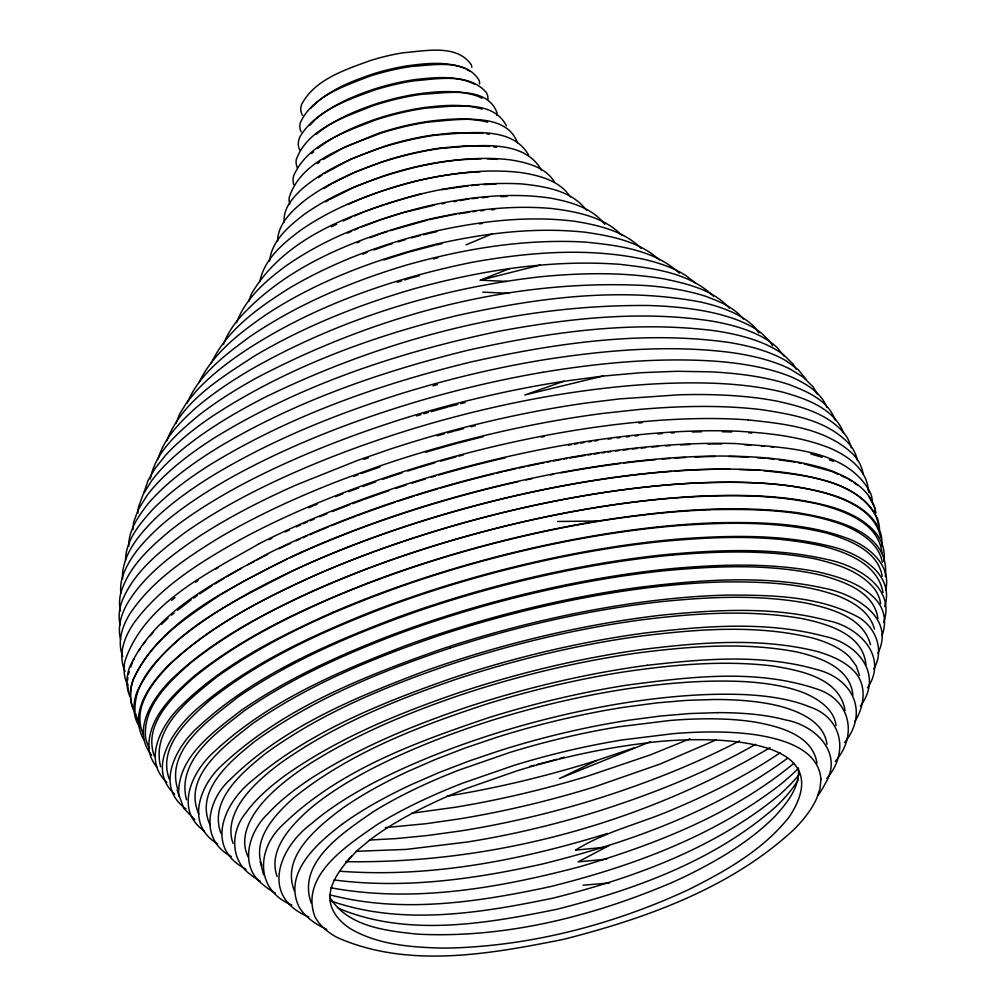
<?xml version="1.0" encoding="UTF-8"?>
<svg xmlns="http://www.w3.org/2000/svg" width="1006" height="1006" viewBox="0 0 1006 1006"><rect width="100%" height="100%" fill="white"/><g stroke="black" fill="none" stroke-linecap="round" stroke-linejoin="round"><path stroke-width="1.5" d="M881.772 546.132C884.387 520.882 859.426 504.723 838.664 497.09C794.841 482.151 747.823 481.434 702.012 482.691A390.315 122.569 -14.9 0 0 323.492 571.647C267.885 596.206 212.014 623.821 167.587 666.148C149.919 684.256 129.837 711.129 142.538 737.348A353.848 111.113 -14.9 0 0 144.047 739.888M883.972 561.449C887.946 530.137 854.346 513.11 828.894 506.207C784.906 494.55 738.92 494.323 693.763 496.423M882.01 553.111C878.691 522.642 844.122 510.834 818.595 504.132C769.489 493.342 718.737 494.6 668.902 498.423A388.567 122.015 -14.9 0 0 363.858 570.113C302.969 594.018 242.496 621.708 190.977 662.64C169.436 681.716 143.28 705.294 145.505 736.82A346.58 108.837 -14.9 0 0 149.554 748.389M885.318 576.501C890.574 530.225 831.912 518.656 797.833 512.733C731.337 504.245 663.973 510.734 598.054 521.007A388.656 122.04 -14.9 0 0 367.328 583.241M135.018 711.997C133.383 680.37 159.464 656.78 181.155 637.578C222.942 604.103 271.117 579.808 319.971 558.481A390.253 122.543 -14.9 0 1 698.491 469.576C744.314 468.255 791.332 469.01 835.169 483.936C853.78 491.192 873.988 503.038 878.389 524.139M125.549 560.292C125.687 540.26 139.771 523.9 152.434 509.74A372.17 116.872 -14.9 0 1 210.631 464.42C290.696 415.503 380.243 384.041 471.072 361.959C555.488 343.172 643.199 330.22 729.513 342.53A372.17 116.872 -14.9 0 1 786.189 360.865L798.223 369.705L806.485 379.803M277.543 241.251C277.958 223.03 293.06 209.701 306.302 199.213C328.509 182.916 353.974 171.661 379.941 162.821A114.948 36.103 -14.9 0 1 441.596 148.234C472.493 146.298 523.535 137.156 541.467 170.316M137.998 513.11L138.488 507.049L143.179 494.361L151.403 481.069A356.174 111.842 -14.9 0 1 266.779 396.402C384.933 339.123 515.864 304.478 647.625 305.497A356.111 111.829 -14.9 0 1 761.58 333.275L770.433 342.065L772.507 345.737M132.955 529.659L133.584 522.303L138.363 509.35L147.077 495.405A362.122 113.716 -14.9 0 1 214.215 438C301.297 384.254 399.986 351.924 499.668 331.1C569.383 318.248 641.312 310.263 711.858 321.103A362.122 113.716 -14.9 0 1 777.223 347.661L784.139 356.199M150.322 478.957C155.364 451.782 178.314 432.555 198.421 415.616A355.621 111.679 -14.9 0 1 257.146 377.602C376.722 314.966 512.846 278.021 648.405 285.704A355.621 111.679 -14.9 0 1 705.961 296.405C719.604 301.46 734.066 307.383 743.396 319.053M269.57 261.007C271.758 240.283 289.451 225.646 304.981 213.825C337.865 190.788 376.231 177.157 414.862 167.336C445.91 160.344 478.064 156.043 509.866 159.803C526.125 162.356 544.912 166.707 554.268 181.658M885.582 590.283C891.945 565.712 869.109 546.384 848.347 538.713C805.441 522.567 758.713 521.85 713.455 522.831M883.62 622.425C896.258 586.624 855.15 564.756 826.039 559.235C773.262 547.327 718.548 549.716 665.067 554.658A379.35 119.123 -14.9 0 0 395.71 617.948C325.592 644.833 254.178 675.252 198.345 726.835C175.924 746.779 154.371 786.378 185.959 808.849M884.689 606.605C895.214 573.684 858.181 552.797 831.27 546.547C782.605 534.236 731.802 535.293 682.081 538.738M259.787 281.68C264.264 258.844 283.604 242.836 301.398 229.72C336.545 205.538 377.25 190.977 418.345 180.577C452.235 172.957 487.369 168.329 522.039 172.718C539.794 175.61 559.965 180.791 570.276 196.924M187.166 403.18C198.987 374.207 225.57 354.64 249.978 336.595C297.851 304.076 351.748 281.366 407.053 264.905C464.634 248.658 524.591 238.724 584.549 242.044C617.508 245.25 654.089 249.639 679.377 273.204M128.366 674.473L129.346 671.505M130.818 667.053L132.276 662.602M143.996 492.336L148.159 480.302L155.226 468.23L165.198 455.731A351.584 110.409 -14.9 0 1 211.436 416.861C285.867 367.831 370.736 336.608 456.963 315.582C536.399 298.015 619.646 286.572 700.39 302.001A351.069 110.245 -14.9 0 1 754.764 327.39L758.851 332.936M158.03 459.076C163.827 438.868 178.917 423.287 194.032 409.467A356.401 111.918 -14.9 0 1 251.223 369.353C339.953 318.864 439.534 288.118 540.851 276.725C581.657 272.802 623.054 271.972 663.608 278.788C687.111 283.692 712.927 289.615 729.539 308.314M166.807 440.779C181.658 401.243 220.792 378.042 254.468 355.986C304.692 326.296 359.243 304.478 415.252 288.445C481.673 270.262 550.886 259.322 619.859 264.327C652.341 268.212 688.934 272.224 713.443 296.229M176.012 423.4L179.722 413.843L186.839 402.4L196.635 390.592A358.916 112.71 -14.9 0 1 240.308 353.986C310.011 306.968 390.844 278.7 472.82 262.164C528.867 252.242 587.051 247.363 643.224 259.158A358.89 112.697 -14.9 0 1 686.004 275.644L695.347 282.95M236.599 322.725C245.263 298.744 265.282 281.265 285.201 266.464C327.113 236.9 375.955 219.069 425.337 206.57C466.004 197.428 508.281 192.033 549.829 197.993C569.786 201.678 591.905 207.513 604.845 224.388M122.895 575.696C130.126 555.375 145.505 539.518 161.186 525.333A379.375 119.136 -14.9 0 1 240.66 472.33C295.5 443.143 353.735 420.76 413.126 402.765A352.54 110.698 -14.9 0 1 542.775 372.295M136.602 692.769C166.254 631.102 235.19 600.984 292.671 570.88A389.976 122.455 -14.9 0 1 671.505 471.374M867.499 687.815C888.889 656.402 858.533 626.524 827.863 620.652C774.645 606.379 718.661 609.636 664.4 614.855A355.017 111.49 -14.9 0 0 424.067 671.329C355.131 697.586 283.818 726.621 230.449 779.248C207.022 799.959 199.087 840.01 231.468 856.609M877.873 653.259C895.755 617.571 854.346 594.081 824.995 588.397C763.353 574.627 699.384 579.821 637.288 587.579A369.101 115.904 -14.9 0 0 405.443 645.689C337.576 671.857 268.325 701.283 214.429 751.507C192.184 771.036 173.673 809.641 204.281 830.969M854.66 721.73C864.607 706.388 867.637 684.218 853.352 670.436A301.31 94.614 -14.9 0 0 815.476 651.033C759.153 637.439 700.39 642.381 643.475 649.323A337.048 105.844 -14.9 0 0 458.837 692.706C397.986 713.531 337.614 738.354 284.849 775.676A301.31 94.627 -14.9 0 0 245.577 813.238C230.839 831.006 229.984 859.652 249.865 874.038A370.472 116.331 -14.9 0 0 260.202 881.206M210.971 363.82C226.564 329.867 258.705 307.484 289.363 288.131C333.69 262 382.406 243.905 432.341 231.845C478.705 221.37 526.767 215.385 574.212 221.219C597.966 225.042 623.682 230.814 641.212 248.482M873.724 669.04C885.343 649.574 874.906 624.688 855.113 615.471C816.444 595.879 771.69 595.175 729.262 595.074A358.098 112.446 -14.9 0 0 670.499 598.771A362.801 113.93 -14.9 0 0 442.539 648.732C364.851 676.095 284.874 707.067 223.521 763.843C200.307 783.661 184.526 824.115 217.17 843.518M198.974 382.632C212.882 353.282 239.768 332.936 265.773 314.815C317.443 280.825 376.118 259.171 435.85 244.219C484.967 233.09 535.821 226.765 586.121 232.336C611.837 236.171 639.678 241.641 659.345 259.913M132.767 661.118L134.276 658.565M138.778 650.895L140.274 648.342M844.625 742.591C869.222 711.808 852.585 678.333 816.331 669.43C761.441 653.737 703.257 658.905 647.323 665.293M860.331 706.199C883.997 674.536 857.615 643.136 824.467 636.308C766.019 620.803 704.527 625.996 645.198 632.975A346.806 108.9 -14.9 0 0 451.644 678.308C381.312 702.98 309.949 731.437 252.556 780.279C224.866 801.971 204.57 845.845 243.678 867.927A374.986 117.752 -14.9 0 0 246.042 869.41M826.831 778.38C848.963 753.154 842.512 717.391 809.126 706.715A279.064 87.635 -14.9 0 0 747.37 694.744C707.595 692.807 667.808 696.416 628.499 702.289A298.845 93.847 -14.9 0 0 494.386 733.802C453.266 746.917 412.888 762.561 374.496 782.354M835.219 761.404C858.281 735.248 850.259 698.918 815.765 688.657C755.053 668.55 689.487 676.912 627.392 685.073A313.57 98.462 -14.9 0 0 488.69 717.655C415.755 742.353 339.538 769.703 283.239 824.367C256.379 848.599 254.87 890.159 291.853 905.01M351.71 855.817C340.179 869.687 325.579 886.449 331.226 905.991C334.42 915.636 341.751 922.967 350.05 928.488C377.149 944.533 409.643 947.174 440.439 948.042A240.145 75.362 -14.9 0 0 453.014 947.954C534.249 945.25 614.44 923.91 688.066 889.882C725.389 871.271 763.403 849.856 789.547 816.482C846.222 729.337 688.079 736.807 644.595 743.245A242.861 76.267 -14.9 0 0 516.543 770.973L467.375 788.163A239.29 75.136 -14.9 0 0 403.569 818.067A236.888 74.394 -14.9 0 0 370.56 839.457L357.947 849.869L345.662 862.658M142.865 644.821L145.631 641.451M150.246 635.842L153 632.472M309.76 125.385L314.903 119.978M310.615 108.422C327.453 90.502 351.207 81.222 374.056 73.614A77.852 24.446 -14.9 0 1 406.94 65.88C426.192 63.315 447.016 60.876 465.401 68.672M161.589 624.248L168.027 618.086M793.948 763.265C732.381 814.282 656.264 844.084 580.349 866.581C499.592 887.833 414.019 903.225 330.848 887.77M311.646 153.591L313.633 151.868M171.611 600.444L175.031 597.564M316.035 118.897C332.395 105.102 352.377 96.501 372.446 89.647A81.612 25.628 -14.9 0 1 415.44 79.524C434.944 77.412 456.322 75.085 474.48 84.152M171.548 615.094L174 613.132M177.685 610.189L191.178 599.815M342.593 823.901C318.173 842.324 282.435 872.969 299.134 907.072A346.102 108.686 -14.9 0 0 326.812 929.469M316.412 134.138C334.244 119.588 355.822 110.497 377.514 103.367A85.686 26.91 -14.9 0 1 417.389 93.998C437.321 91.345 458.396 89.459 477.737 96.236M317.607 148.435C334.935 135.106 355.193 126.228 375.754 119.148A90.603 28.457 -14.9 0 1 425.978 107.34C444.564 105.14 463.904 103.807 482.113 109.076M787.547 758.21C715.291 811.414 629.178 842.5 542.737 863.928C474.58 879.143 403.796 889.191 334.067 879.936M195.604 582.197L198.044 580.424M317.456 163.538L319.745 161.928M323.165 159.514L343.637 147.555L378.344 133.358A95.847 30.105 -14.9 0 1 430.317 121.122C449.28 118.821 468.897 117.425 487.608 122.128M318.449 177.584L322.021 175.119M193.63 598.117L197.314 595.59M199.766 593.892L212.203 585.542M219.358 595.527C185.821 617.785 148.737 641.966 132.918 680.722A360.223 113.112 -14.9 0 0 133.949 710.764M215.837 569.069L218.377 567.447M770.03 747.672C642.784 822.858 493.757 863.89 345.812 861.664M323.769 188.612L331.2 184.06M324.397 173.472L351.081 159.036L383.978 146.423A101.455 31.865 -14.9 0 1 431.725 135.206L454.096 132.792L482.805 133.245M325.718 201.841L328.384 200.232M214.831 583.958L224.036 578.387M226.664 576.803L241.176 568.453M220.679 594.76L244.307 580.927L271.658 566.592A389.133 122.191 -14.9 0 1 287.012 559.173M755.607 744.302C705.583 772.96 651.674 794.287 596.784 811.641A303.347 95.256 -14.9 0 1 467.4 842.009L406.286 849.391L355.797 851.327M258.907 543.881C209.235 572.477 144.286 602.871 124.87 661.319A361.355 113.477 -14.9 0 0 127.8 685.388M247.803 564.882L254.443 561.31M257.096 559.889L262.403 557.035A387.637 121.726 -14.9 0 1 267.785 554.243M332.546 183.331L354.615 172.315L381.752 161.903A107.956 33.902 -14.9 0 1 440.804 148.02L467.79 145.719L489.62 146.423M329.704 199.427L354.628 187.003L383.424 175.975A114.961 36.103 -14.9 0 1 445.092 161.375L459.415 159.715L481.434 158.747M609.259 845.417L578.098 861.878L606.719 859.149M780.002 752.84A357.369 112.219 -14.9 0 1 776.116 755.481C743.308 777.198 707.96 794.753 671.731 809.968C639.69 823.713 605.235 831.446 575.445 850.158L606.366 847.077M739.498 740.906C693.134 765.05 644.28 784.089 594.42 799.669A314.4 98.726 -14.9 0 1 460.66 830.931L427.927 835.47L396.377 838.576L369.328 840.048M331.464 226.803L336.733 224.212M343.31 220.98L351.547 217.208M634.509 747.747L596.621 760.486L559.411 778.543L650.555 741.648M715.907 739.988L660.099 764.044L594.156 787.006A324.863 102.008 -14.9 0 1 458.346 819.06L425.928 823.725L385.285 827.611M332.936 612.226C278.951 636.609 224.187 663.407 181.495 705.445C161.664 723.993 142.072 759.819 166.87 782.366M347.41 233.115L351.61 231.279M354.414 230.047L358.614 228.211M356.929 242.811L359.708 241.603M690.078 738.769L650.253 754.928L586.184 776.619A334.495 105.039 -14.9 0 1 455.718 807.177L411.605 813.25M348.013 204.444C389.536 185.859 434.391 173.862 479.937 171.8M354.414 215.988L362.99 212.329M466.03 244.86L491.833 233.996M362.751 254.178L367.014 252.431M367.328 583.241C306.453 607.184 245.98 634.849 194.46 675.793C172.919 694.869 146.775 718.447 149.001 749.96A346.58 108.837 -14.9 0 0 157.188 767.54M506.81 281.416L480.302 280.196L509.564 268.564M671.907 882.576C592.006 916.541 504.974 938.523 417.691 934.159C386.279 930.864 347.472 926.84 329.641 896.975M353.798 476.341L358.186 474.669M361.443 227.054L379.941 220.075M369.881 237.793L381.525 233.417M364.424 211.713C414.472 192.548 468.28 180.829 522.076 183.96C544.975 186.399 571.773 190.562 586.485 210.267M405.443 584.838C339.45 608.278 274.148 636.119 216.843 676.912C190.147 698.554 150.9 727.514 160.633 766.823M348.629 491.645L358.614 488.036M362.902 486.489L375.741 481.849M374.006 249.941L386.593 245.464M363.946 459.402L368.297 457.868M603.034 376.068L563.611 381.312L524.742 394.993L603.034 376.068L640.872 372.71L676.623 371.289L709.62 371.805A382.318 120.054 -14.9 0 1 789.119 384.556C807.026 391.422 828.278 400.401 835.068 419.955M361.116 473.549L379.928 467.036M449.833 648.153C381.551 671.115 313.57 698.604 254.996 741.259C231.103 760.36 194.422 790.376 209.952 824.782M381.362 219.547L402.916 212.694L434.366 205.174M382.972 232.964L387.323 231.581M390.215 230.651L427.311 220.113M383.839 259.95L408.323 252.204L434.378 245.376M397.219 282.284L401.658 280.875M404.626 279.932L409.065 278.524M387.989 244.974L392.353 243.628M398.175 241.842L405.456 239.604M607.511 833.471C521.322 860.067 430.631 878.049 340.103 871.234M432.995 385.839L437.384 384.556M421.841 193.655C359.217 211.109 286.974 234.147 251.777 293.274A318.424 99.996 -14.9 0 0 248.859 301.322M410.549 278.058L419.351 275.745M433.297 258.944L437.824 257.762M411.316 237.881L420.319 235.555M423.325 234.775L436.868 231.594M480.302 280.196L540.209 265.068M428.82 219.71L451.229 215.058M435.824 244.999L441.823 243.754M441.885 203.828L444.904 203.275M453.932 201.653L456.95 201.112M459.956 200.571L468.997 198.936M441.584 189.606L468.268 185.871M542.775 372.295C599.287 362.94 656.767 357.382 714.071 361.116A379.388 119.136 -14.9 0 1 791.885 377.175C805.894 383.588 820.871 392.227 826.844 407.267M452.725 214.756L455.806 214.291M458.874 213.825L469.651 212.191M472.732 211.713L475.8 211.247M428.229 122.053C453.983 120.292 506.106 110.509 517.323 142.701M479.296 223.835L482.364 223.495M638.86 423.036L641.941 422.709M471.311 185.557L478.894 184.802M471.902 198.672L477.712 198.119M482.075 197.717L487.885 197.163M480.503 210.807L483.635 210.518M491.456 209.789L494.575 209.487M583.09 885.205L609.485 882.966M672.524 555.061C719.692 551.112 767.628 549.691 814.332 558.695C836.087 563.838 859.426 570.628 874.227 588.535A329.201 103.379 -14.9 0 1 880.64 603.613M483.546 184.601L495.945 184.098M501.026 196.673L506.873 196.484M717.794 712.638L690.028 713.531L660.401 716.046L629.404 720.12A281.403 88.365 -14.9 0 0 500.271 750.463L469.123 760.989L439.308 772.432L411.215 784.667A268.564 84.341 -14.9 0 0 342.593 823.901M709.959 509.69C755.204 508.935 801.958 509.3 844.851 525.572C860.922 532.551 878.993 543.592 882.3 562.228M557.626 521.485L598.054 521.007M730.092 469.299L725.603 469.173A389.976 122.455 -14.9 0 0 674.649 471.135M739.083 469.55L760.134 470.318M482.779 292.155L508.81 293.299M487.118 158.797L497.266 159.35M748.401 457.24L739.41 456.724A389.133 122.191 -14.9 0 0 728.885 456.498M757.38 457.768L764.874 458.195M744.629 444.69L750.728 445.13M761.391 445.91L764.447 446.136M763.214 470.594C802.914 475.373 857.074 478.152 877.546 518.706M748.301 419.93C784.642 423.828 825.335 427.877 853.138 454.247A361.846 113.628 -14.9 0 1 863.249 474.392M767.905 458.472L774.042 459.214M778.631 459.78L795.268 462.131M770.546 446.689L773.614 447.117M486.753 133.823L489.394 134.2M493.77 146.939L496.562 147.354M798.173 462.722L801.09 463.301M804.008 463.892L831.66 471.374L838.451 474.43M810.811 453.92L822.216 457.365M329.729 894.774C401.859 913.838 478.089 902.093 549.804 886.751C631.642 866.418 713.317 836.552 780.555 784.416A341.084 107.114 -14.9 0 0 798.538 768.156M829.309 459.83L833.559 461.301M330.081 900.672C401.922 926.149 480.679 913.146 553.338 898.056C633.805 877.848 714.738 848.435 779.361 794.903A333.791 104.813 -14.9 0 0 799.192 774.545M841.154 475.649L846.587 478.089M478.806 96.739L482.025 98.248M308.779 916.956C260.265 897.189 278.058 848.448 311.558 823.6A279.064 87.635 -14.9 0 1 374.496 782.354M466.583 69.213L469.538 71.086M847.945 478.705L851.592 481.17M854.031 482.817L857.678 485.282M194.837 819.701L183.746 808.271L177.056 789.798M174.642 794.149C144.638 766.773 176.075 725.829 199.93 706.401C250.268 663.897 310.892 636.006 371.591 611.673A382.997 120.267 -14.9 0 1 682.055 538.763M151.592 755.166C130.692 729.287 153.905 696.014 173.661 677.264C213.725 639.502 263.232 613.823 312.841 590.962A389.473 122.304 -14.9 0 1 693.687 496.486M622.01 235.58C604.015 216.831 576.752 211.625 551.98 208.544C510.683 204.796 469.098 210.128 428.833 219.295C359.368 237.215 287.15 264.301 238.334 319.216A351.559 110.396 -14.9 0 0 223.433 344.568M198.848 814.055C181.646 775.714 226.84 744.188 252.468 723.679C309.345 684.344 373.867 657.735 439.044 635.578A362.764 113.917 -14.9 0 1 667.016 585.605A358.098 112.446 -14.9 0 1 725.779 581.921C763.29 581.657 801.656 583.128 837.369 595.703C853.025 601.953 869.825 611.698 874.466 629.127M796.035 369.227L793.13 364.122L783.699 354.904A367.228 115.313 -14.9 0 0 714.7 330.748C632.045 320.21 548.295 332.257 467.551 350.34C380.897 371.704 295.374 401.281 218.528 447.305A367.228 115.313 -14.9 0 0 147.593 504.333C138.25 516.48 128.416 530.476 128.755 546.434M817.375 394.339L813.276 387.021L803.216 377.149L789.974 368.988A376.307 118.167 -14.9 0 0 730.972 352.502C669.669 344.668 607.536 350.013 546.711 359.343A344.429 108.158 -14.9 0 0 402.299 393.271C337.815 413.516 274.55 438.805 216.328 473.398A376.307 118.167 -14.9 0 0 155.867 517.952C140.702 533.105 125.084 550.596 122.594 572.804A345.146 108.384 -14.9 0 0 122.707 578.852M248.268 856.986C238.171 837.13 251.261 815.036 264.679 800.348A294.708 92.552 -14.9 0 1 309.81 763.768C356.853 734.028 408.625 712.638 461.188 694.769A325.881 102.335 -14.9 0 1 643.827 652.152C694.228 646.015 745.811 642.281 796.035 651.813C819.161 657.019 850.535 667.468 852.887 695.234M874.063 505.565C865.94 485.445 844.965 475.498 825.687 468.796C792.162 458.635 756.952 456.359 722.119 456.032A389.938 122.443 -14.9 0 0 289.225 557.739C231.707 587.806 162.783 617.948 133.119 679.628A358.425 112.546 -14.9 0 0 133.094 708.111M169.285 779.109C157.326 746.842 188.726 718.875 210.493 699.66C264.477 656.968 328.233 628.913 392.202 604.795A379.262 119.098 -14.9 0 1 661.558 541.53C715.052 536.55 769.766 534.173 822.543 546.082C847.241 552.432 877.76 564.177 883.004 592.484M843.581 432.869C833.961 408.499 806.762 398.904 783.548 392.378A384.569 120.77 -14.9 0 0 712.537 383.198C659.835 381.488 607.159 386.706 555.186 395.195A366.536 115.099 -14.9 0 0 414.962 428.141C360.626 444.74 307.32 464.935 256.467 490.337A384.569 120.77 -14.9 0 0 184.199 533.167C159.325 551.841 133.056 572.54 121.525 602.481A356.212 111.855 -14.9 0 0 120.104 624.877M868.895 496.26L874.302 506.861A360.223 113.112 -14.9 0 1 875.635 512.57M143.569 734.619C131.069 708.601 152.749 681.842 170.165 664.111C210.229 626.361 259.749 600.67 309.345 577.821A389.36 122.267 -14.9 0 1 690.191 483.345C735.373 481.12 781.398 481.409 825.41 493.066C848.096 499.969 875.333 511.626 880.627 537.481M154.484 756.399C142.865 725.565 171.561 697.837 192.297 678.874C233.115 644.745 281.014 620.451 329.452 599.086A385.235 120.972 -14.9 0 1 709.871 509.765M528.578 154.999C511.375 124.694 466.13 133.345 437.308 134.879A107.956 33.902 -14.9 0 0 378.256 148.762C350.968 158.194 323.806 170.115 301.787 189.178C292.658 197.729 282.787 208.908 284.233 222.351M845.065 710.538C839.683 677.654 799.732 670.398 772.344 665.897C722.899 660.137 672.939 664.664 623.896 671.92A313.57 98.475 -14.9 0 0 485.194 704.514C418.068 726.571 350.264 752.551 294.557 797.129C275.908 813.703 251.877 838.514 261.9 865.65M277.103 876.54C267.86 850.535 290.281 826.592 308.062 810.446A279.064 87.635 -14.9 0 1 371.013 769.213C409.392 749.407 449.783 733.776 490.89 720.648A298.845 93.847 -14.9 0 1 625.015 689.135C664.325 683.275 704.112 679.666 743.874 681.59A279.064 87.635 -14.9 0 1 805.63 693.574C819.198 699.635 834.175 709.607 836.049 725.628M177.509 788.515C165.625 748.439 211.159 718.674 237.743 697.196C293.274 659.32 355.684 632.95 418.898 610.818A374.584 117.627 -14.9 0 1 672.536 555.061M221.018 833.458C208.506 800.198 242.396 772.268 265.32 753.695C320.336 713.468 384.078 687.236 448.16 665.155A346.781 108.9 -14.9 0 1 641.702 619.822C694.832 613.232 749.118 609.359 802.184 618.602C827.573 623.959 863.073 633.906 865.965 664.715M294.494 891.115C280.8 857.565 315.532 828.919 339.097 810.748A268.564 84.341 -14.9 0 1 407.732 771.527L435.812 759.279L465.627 747.835L496.775 737.31A281.403 88.365 -14.9 0 1 625.908 706.979L656.905 702.892L686.532 700.377L714.31 699.497A268.564 84.341 -14.9 0 1 781.863 706.74C800.688 712.135 824.103 722.383 826.97 744.314M506.433 125.863C492.689 98.437 451.644 106.862 426.833 107.982A95.847 30.105 -14.9 0 0 374.848 120.204C344.983 132.012 307.522 144.084 293.626 175.849A155.138 48.716 -14.9 0 0 293.677 184.601M870.53 644.808C863.311 617.156 831.321 608.819 806.913 603.223C758.75 594.395 709.368 596.784 660.904 601.714A355.156 111.528 -14.9 0 0 449.845 648.166M311.294 903.162C296.317 862.016 344.542 831.887 372.685 812.093A256.14 80.43 -14.9 0 1 459.088 770.043L510.482 752.249A262.264 82.354 -14.9 0 1 618.753 726.797L669.858 720.485A256.14 80.43 -14.9 0 1 755.481 722.157C779.323 726.546 812.685 735.034 816.985 763.265M859.539 675.567L856.282 665.959L849.869 657.295A301.31 94.614 -14.9 0 0 811.993 637.879C755.669 624.298 696.894 629.228 639.992 636.169A337.048 105.844 -14.9 0 0 455.341 679.553C394.503 700.377 334.13 725.213 281.353 762.535A301.31 94.614 -14.9 0 0 242.094 800.097C233.417 812.534 227.419 828.579 233.141 843.506M867.65 488.488L869.083 492.764M135.47 713.355L138.149 721.491M260.177 861.714L263.673 874.868M186.475 799.77C176.402 760.31 217.309 732.016 244.131 710.89C292.62 677.29 346.894 653.145 401.96 632.548A368.963 115.866 -14.9 0 1 665.658 570.616C717.441 565.85 770.433 563.574 821.512 575.256C844.009 581.531 874.277 591.893 877.936 618.539M882.224 576.262C877.861 550.873 849.554 540.184 827.787 533.394C779.109 521.083 728.306 522.139 678.597 525.585A383.148 120.318 -14.9 0 0 405.468 584.851M798.362 768.408C800.122 787.245 786.742 803.316 774.872 816.419C749.105 842.261 717.14 860.834 684.57 876.729A240.145 75.362 -14.9 0 1 671.87 882.576M178.804 796.375C176.163 757.304 213.951 731.651 241.226 710.349C286.282 679.478 336.193 656.541 386.958 636.785A374.395 117.576 -14.9 0 1 675.994 568.227C723.163 564.253 771.124 562.844 817.828 571.848C839.57 576.979 862.909 583.782 877.71 601.676A329.201 103.379 -14.9 0 1 882.086 635.679M120.871 593.226A350.251 109.994 -14.9 0 1 122.795 575.709M416.622 415.918A352.54 110.71 -14.9 0 1 420.986 414.61M423.903 413.755A352.54 110.71 -14.9 0 1 428.292 412.485M431.222 411.655A352.54 110.71 -14.9 0 1 447.393 407.179M448.877 406.789A352.54 110.71 -14.9 0 1 457.78 404.437M460.761 403.683A352.54 110.71 -14.9 0 1 465.225 402.551M120.431 610.818A353.257 110.924 -14.9 0 1 120.569 593.892C128.303 566.718 150.309 547.151 171.284 529.697A382.33 120.054 -14.9 0 1 252.305 479.233C299.536 455.328 348.956 436.038 399.357 419.917A360.173 113.1 -14.9 0 1 563.611 381.324M437.296 435.774A366.964 115.237 -14.9 0 1 444.577 433.724M447.494 432.92A366.964 115.237 -14.9 0 1 453.341 431.348M454.8 430.945A366.964 115.237 -14.9 0 1 463.615 428.631M470.971 426.758A366.964 115.237 -14.9 0 1 475.398 425.664M120.569 639.225A358.74 112.659 -14.9 0 1 126.819 604.392C143.569 575.973 170.706 555.828 197.478 537.531A385.977 121.21 -14.9 0 1 297.512 484.427L357.62 460.408L389.46 449.368A372.912 117.111 -14.9 0 1 587.642 402.815L619.306 398.929L678.949 394.817A385.977 121.21 -14.9 0 1 777.563 401.256C802.36 406.826 829.787 414.158 845.82 435.497A358.74 112.659 -14.9 0 1 851.177 447.745M425.551 452.298A372.874 117.098 -14.9 0 1 457.177 443.369M458.686 442.967A372.874 117.098 -14.9 0 1 483.031 436.767M122.795 656.591A360.538 113.213 -14.9 0 1 129.661 614.201C151.705 580.764 185.972 558.167 219.484 537.518A387.084 121.55 -14.9 0 1 343.712 479.007L379.388 466.118A378.181 118.758 -14.9 0 1 604.531 413.215L640.005 409.392A387.084 121.55 -14.9 0 1 762.95 409.857C793.759 414.736 828.24 420.533 850.095 444.966A360.525 113.213 -14.9 0 1 857.452 460.534M382.871 479.258A378.143 118.746 -14.9 0 1 401.897 472.933M407.807 471.047A378.143 118.746 -14.9 0 1 418.207 467.803M419.691 467.337A378.143 118.746 -14.9 0 1 434.693 462.873M440.741 461.125A378.143 118.746 -14.9 0 1 455.881 456.913M458.862 456.108A378.143 118.746 -14.9 0 1 463.263 454.938M541.341 437.069A378.143 118.746 -14.9 0 1 544.359 436.491M308.679 507.753A387.084 121.55 -14.9 0 1 313.004 505.917M314.388 505.326A387.084 121.55 -14.9 0 1 317.179 504.157M335.614 496.662A387.084 121.55 -14.9 0 1 342.845 493.833M125.071 671.404A361.846 113.628 -14.9 0 1 133.446 623.657C160.759 586.008 201.653 561.436 241.478 538.977A387.775 121.776 -14.9 0 1 392.478 475.209A382.946 120.255 -14.9 0 1 631.504 422.784A387.775 121.776 -14.9 0 1 748.288 419.93M608.14 439.106A387.775 121.764 -14.9 0 1 611.158 438.717M617.168 437.962A387.775 121.764 -14.9 0 1 620.161 437.597M626.109 436.906A387.775 121.764 -14.9 0 1 629.077 436.579M634.975 435.95A387.775 121.764 -14.9 0 1 638.043 435.636M657.761 433.9A387.775 121.764 -14.9 0 1 662.237 433.561M671.304 432.97A387.775 121.764 -14.9 0 1 674.36 432.794M692.43 432.002A387.775 121.764 -14.9 0 1 701.459 431.788M722.396 431.763A387.775 121.764 -14.9 0 1 731.714 432.002M748.766 432.869A387.775 121.764 -14.9 0 1 751.771 433.083M364.361 499.341A382.783 120.204 -14.9 0 1 388.706 490.79M395.974 488.35A382.783 120.204 -14.9 0 1 406.198 485.018M412.07 483.144A382.783 120.204 -14.9 0 1 425.387 479.032M431.323 477.259A382.783 120.204 -14.9 0 1 435.799 475.939M438.792 475.071A382.783 120.204 -14.9 0 1 497.668 459.579M499.177 459.226A382.783 120.204 -14.9 0 1 505.339 457.793M568.352 445.142A382.783 120.204 -14.9 0 1 571.446 444.614M574.539 444.099A382.783 120.204 -14.9 0 1 577.633 443.596M580.714 443.093A382.783 120.204 -14.9 0 1 583.794 442.602M588.397 441.898A382.783 120.204 -14.9 0 1 591.465 441.433M594.508 440.98A382.783 120.204 -14.9 0 1 597.564 440.54M269.055 539.706A387.775 121.776 -14.9 0 1 271.821 538.348M285.289 531.923A387.775 121.776 -14.9 0 1 289.414 530.011M296.368 526.855A387.775 121.776 -14.9 0 1 300.58 524.969M303.284 523.774A387.775 121.776 -14.9 0 1 307.358 522.001M310.1 520.819A387.775 121.776 -14.9 0 1 314.224 519.058M319.782 516.719A387.775 121.776 -14.9 0 1 326.799 513.827M332.458 511.538A387.775 121.776 -14.9 0 1 349.736 504.786M352.653 503.679A387.775 121.776 -14.9 0 1 362.94 499.856M258.806 543.869A387.637 121.726 -14.9 0 1 738.203 431.247C769.326 433.096 800.877 436.529 830.076 448.16C846.914 455.517 864.343 467.476 867.977 486.766A361.355 113.477 -14.9 0 1 868.379 489.759M279.014 548.76A387.637 121.726 -14.9 0 1 290.545 543.328M296.053 540.813A387.637 121.726 -14.9 0 1 300.14 538.977M302.881 537.757A387.637 121.726 -14.9 0 1 307.031 535.934M309.823 534.727A387.637 121.726 -14.9 0 1 328.22 526.981M331.1 525.811A387.637 121.726 -14.9 0 1 356.049 516.078M357.545 515.525A387.637 121.726 -14.9 0 1 395.421 502.132M398.288 501.177A387.637 121.726 -14.9 0 1 414.158 496.046M417.062 495.128A387.637 121.726 -14.9 0 1 437.509 488.929M440.452 488.073A387.637 121.726 -14.9 0 1 493.77 473.851M496.75 473.134A387.637 121.726 -14.9 0 1 502.686 471.726M504.169 471.374A387.637 121.726 -14.9 0 1 516.053 468.658M519.033 468.004A387.637 121.726 -14.9 0 1 524.969 466.709M527.936 466.08A387.637 121.726 -14.9 0 1 539.782 463.628M541.278 463.326A387.637 121.726 -14.9 0 1 544.271 462.722M547.277 462.144A387.637 121.726 -14.9 0 1 550.269 461.553M553.262 460.987A387.637 121.726 -14.9 0 1 560.732 459.591M563.712 459.05A387.637 121.726 -14.9 0 1 566.692 458.522M569.66 458.007A387.637 121.726 -14.9 0 1 584.888 455.454M587.969 454.964A387.637 121.726 -14.9 0 1 591.063 454.486M594.144 454.02A387.637 121.726 -14.9 0 1 598.746 453.329M601.814 452.889A387.637 121.726 -14.9 0 1 604.858 452.461M607.913 452.034A387.637 121.726 -14.9 0 1 610.944 451.619M615.534 451.015A387.637 121.726 -14.9 0 1 618.589 450.625M623.179 450.059A387.637 121.726 -14.9 0 1 627.744 449.519M632.296 448.99A387.637 121.726 -14.9 0 1 636.811 448.5M641.312 448.035A387.637 121.726 -14.9 0 1 645.789 447.595M651.901 447.016A387.637 121.726 -14.9 0 1 658.05 446.488M665.67 445.897A387.637 121.726 -14.9 0 1 670.197 445.57M680.634 444.941A387.637 121.726 -14.9 0 1 689.865 444.489M707.884 443.973A387.637 121.726 -14.9 0 1 721.792 443.91M128.705 691.612A361.355 113.477 -14.9 0 1 127.548 683.112M127.599 680.282A361.355 113.477 -14.9 0 1 127.837 677.403M129.849 696.278A360.223 113.125 -14.9 0 1 129.434 667.569C155.389 610.944 216.328 582.021 268.174 553.451A389.096 122.191 -14.9 0 1 735.914 443.571C780.467 447.771 847.681 447.054 870.819 493.707A360.223 113.112 -14.9 0 1 872.34 500.887M289.866 557.84A389.133 122.191 -14.9 0 1 518.379 481.597M526.025 479.912A389.133 122.191 -14.9 0 1 532.136 478.605M550.458 474.87A389.133 122.191 -14.9 0 1 553.501 474.279M561.084 472.845A389.133 122.191 -14.9 0 1 620.413 463.489M623.519 463.1A389.133 122.191 -14.9 0 1 655.937 459.604M662.187 459.063A389.133 122.191 -14.9 0 1 669.921 458.459M674.523 458.132A389.133 122.191 -14.9 0 1 685.438 457.479M694.857 457.026A389.133 122.191 -14.9 0 1 714.939 456.498M874 505.578A358.425 112.559 -14.9 0 1 875.761 513.161M877.483 518.731A358.425 112.559 -14.9 0 1 879.483 529.458M139.897 727.64A358.425 112.546 -14.9 0 1 136.678 692.757M564.391 757.153A351.823 110.484 -14.9 0 1 559.889 758.423M556.884 759.266A351.823 110.484 -14.9 0 1 537.279 764.497M534.249 765.264A351.823 110.484 -14.9 0 1 529.709 766.409M333.011 612.252A385.399 121.022 -14.9 0 1 713.38 522.894M596.621 760.486A343.851 107.982 -14.9 0 1 446.878 796.211M647.323 665.293A325.869 102.335 -14.9 0 0 464.671 707.922C412.12 725.791 360.349 747.169 313.306 776.921A294.708 92.539 -14.9 0 0 268.174 813.489C248.734 831.358 238.535 866.04 262.817 884.488A365.668 114.822 -14.9 0 0 275.43 893.139M337.664 907.613A325.378 102.172 -14.9 0 0 340.481 909.097C409.178 937.139 486.539 923.571 556.871 909.273C635.05 889.467 714.361 860.897 775.727 806.85A325.378 102.172 -14.9 0 0 798.387 779.323M817.639 795.859A346.102 108.686 -14.9 0 0 825.297 783.473C844.034 752.752 814.81 724.986 785.359 719.881A268.564 84.341 -14.9 0 0 717.794 712.638M289.778 204.18A172.34 54.123 -14.9 0 1 289.187 197.616C301.033 159.803 347.46 146.398 380.494 133.27A101.455 31.865 -14.9 0 1 428.229 122.053M297.399 167.839A141.532 44.44 -14.9 0 1 296.242 159.652C307.534 128.605 344.341 117.362 372.258 105.995A90.603 28.457 -14.9 0 1 422.482 94.187C445.331 93.357 486.527 84.881 496.926 112.509A141.532 44.44 -14.9 0 1 496.926 115.338M299.838 150.12A130.239 40.894 -14.9 0 1 299.977 136.715C315.62 110.748 346.982 100.097 374.018 90.226A85.686 26.91 -14.9 0 1 413.894 80.845C437.409 78.984 469.374 72.394 486.59 92.879A130.239 40.894 -14.9 0 1 487.948 99.254M301.134 131.912A122.33 38.417 -14.9 0 1 300.417 122.455C312.74 96.262 343.838 86.315 368.95 76.494A81.612 25.628 -14.9 0 1 411.957 66.383C433.473 65.164 466.105 58.335 479.196 80.455A122.33 38.417 -14.9 0 1 479.573 83.988M302.542 115.35A115.564 36.291 -14.9 0 1 301.486 104.725C314.627 79.223 345.385 69.741 370.573 60.461A77.852 24.446 -14.9 0 1 403.456 52.727C425.085 51.08 457.013 43.723 471.298 64.837A115.564 36.291 -14.9 0 1 471.801 67.364M820.946 779.323L819.978 788.616L816.683 798.412A337.676 106.032 -14.9 0 1 793.872 829.598C730.419 888.273 646.141 918.252 563.762 939.302C490.035 954.028 408.008 969.118 336.67 937.265A337.664 106.032 -14.9 0 1 314.777 916.315C299.813 875.17 348.038 845.04 376.181 825.234A256.128 80.43 -14.9 0 1 462.571 783.196L513.965 765.39A262.264 82.354 -14.9 0 1 622.236 739.938L673.354 733.638A256.14 80.43 -14.9 0 1 758.977 735.311C783.724 739.573 818.595 749.319 820.946 779.323"/></g></svg>
